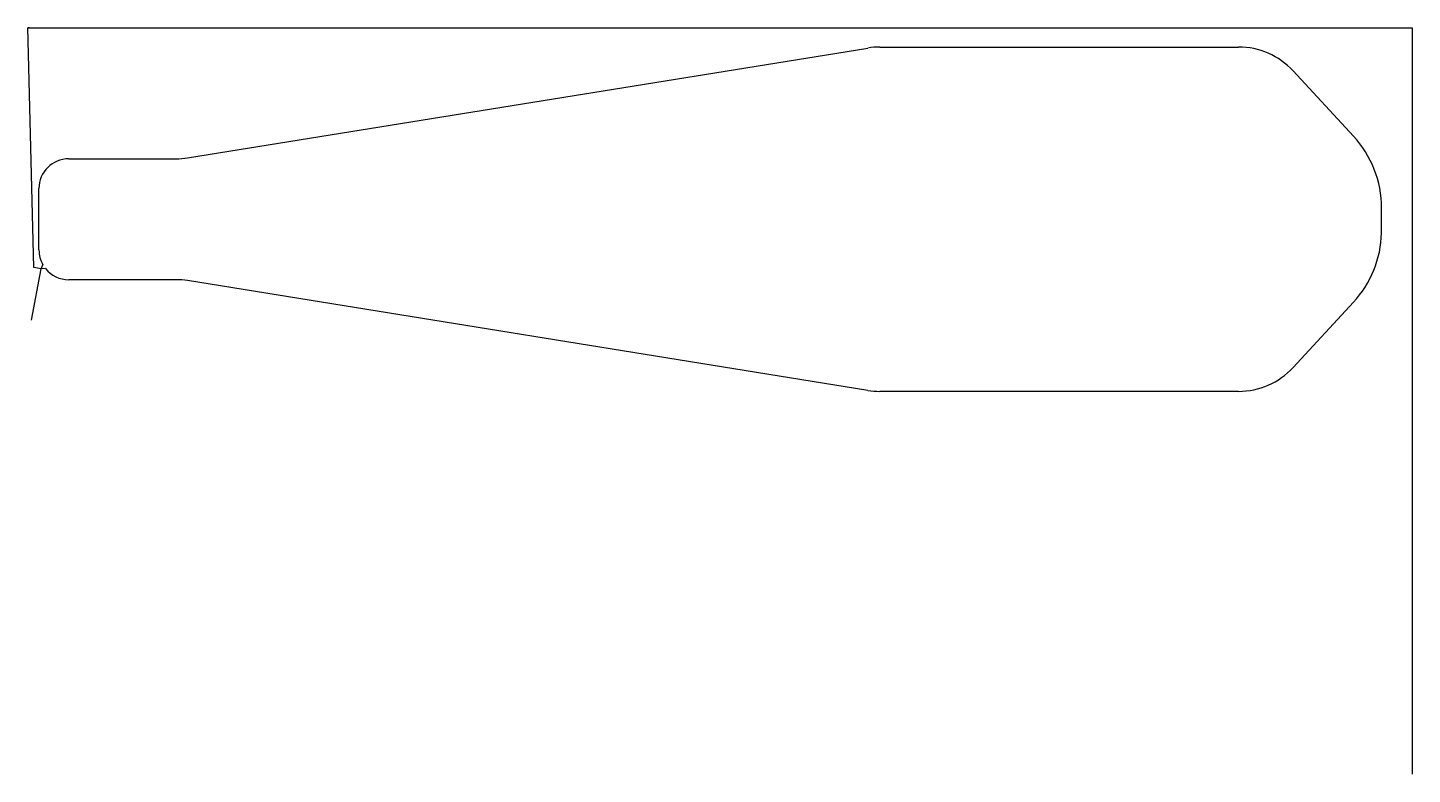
# Model space of a CAD drawing. Header units: metres. Extents: x 0 to 930, y 0 to 501.
import ezdxf

# ---------------------------------------------------------------- set-up
doc = ezdxf.new("R2010")
doc.units = ezdxf.units.M

msp = doc.modelspace()

# ---------------------------------------------------------------- linework, layer by layer
at = {"layer": 'TOOL_0'}
for p, q in [((4.053, 340.292), (-0.001, 501.284)), ((-0.001, 501.284), (0.999, 501.284)), ((0.999, 501.284), (-0.001, 501.284)), ((-0.001, 501.284), (0.999, 501.284)), ((0.999, 501.284), (930.224, 501.284)), ((930.224, 501.284), (930.224, 0.999)), ((107.431, 413.934), (564.521, 487.658)), ((572.578, 488.304), (813.454, 488.304)), ((850.14, 472.276), (890.666, 428.512)), ((27.571, 413.304), (99.565, 413.304)), ((7.571, 352.104), (7.571, 393.304)), ((2.521, 304.971), (8.968, 339.372)), ((8.967, 339.371), (4.053, 340.292)), ((11.96, 339.602), (8.967, 339.371)), ((8.968, 339.372), (10.266, 342.078)), ((99.565, 332.104), (27.571, 332.104)), ((564.52, 257.75), (107.431, 331.474)), ((890.666, 316.896), (850.14, 273.132)), ((813.453, 257.104), (572.578, 257.104)), ((930.224, 0.999), (930.224, -0.001))]:
    msp.add_line(p, q, dxfattribs=at)
for centre, radius, start, end in [((572.578, 437.704), 50.6, 90, 99.162239), ((813.454, 438.304), 50, 42.800329, 90), ((838.571, 380.272), 71, 0, 42.799705), ((27.571, 393.304), 20, 90, 180), ((99.565, 462.704), 49.4, 270, 279.162199), ((190.262, 372.705), 719.349, 359.264895, 0.602719), ((838.502, 365.165), 71.07, 317.220936, 358.638222), ((27.571, 352.104), 20, 180, 210.086721), ((27.571, 352.104), 20, 218.689337, 270), ((99.565, 282.704), 49.4, 80.837801, 90), ((813.454, 307.104), 50, 269.998854, 317.199671), ((572.578, 307.704), 50.6, 260.836643, 270)]:
    msp.add_arc(centre, radius, start, end, dxfattribs=at)

doc.saveas('drawing.dxf')
